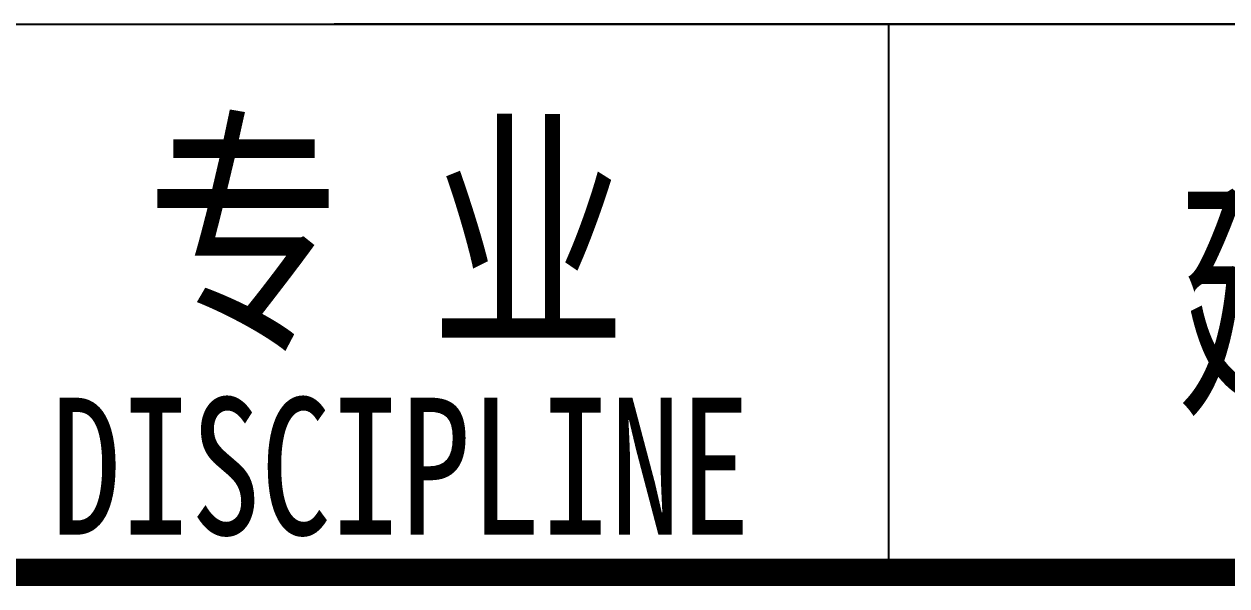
# Model space of a CAD drawing. Extents: x -534 to 560, y 572 to 1344.
# Drawn here: x 505.45 to 533.97, y 727.68 to 741 of the extents above; entities that cross this region are included whole.
import ezdxf

# ---------------------------------------------------------------- set-up
doc = ezdxf.new("R2010")
doc.units = 0
doc.header["$LTSCALE"] = 1000
doc.layers.get('0').update_dxf_attribs({"linetype": 'CONTINUOUS'})
doc.layers.add('TK', color=7, linetype='CONTINUOUS')
doc.layers.add('外轮廓线', color=2, linetype='CONTINUOUS')
doc.styles.add('-宋体', font='', dxfattribs={"width": 0.75})
doc.styles.get('-宋体').set_extended_font_data('SimSun')

# ---------------------------------------------------------------- blocks, each defined once
blk = doc.blocks.new('BFGGFHBDRSGS')
at = {"layer": 'TK'}
for p, q in [((376484, -202637.1), (384484, -202637.1)), ((384484, -202637.1), (381884, -202637.1)), ((382894.8, -202637.1), (382894.8, -203637.1))]:
    blk.add_line(p, q, dxfattribs=at)
at = {"layer": 'TK', "const_width": 50}
blk.add_lwpolyline([(376484, -203637.1), (384484, -203637.1)], dxfattribs=at)
at = {"layer": 'TK', "style": '-宋体', "width": 0.75}
for s, height, p in [('专', 350, (381541.5, -203194.9)), ('业', 350, (382059, -203195.9)), ('建筑', 350, (383418.4, -203314.1)), ('DISCIPLINE', 250, (381367.4, -203568.7))]:
    blk.add_text(s, height=height, dxfattribs=at).set_placement(p)
blk = doc.blocks.new('A$C37B82D5D')
at = {"xscale": 1.25, "yscale": 1.25, "zscale": 1.25}
blk.add_blockref('BFGGFHBDRSGS', (-376730, 269546.9), dxfattribs=at)

msp = doc.modelspace()

# ---------------------------------------------------------------- block references
at = {"layer": '外轮廓线', "ltscale": 0.03, "xscale": 0.01040000000011787, "yscale": 0.01040000000011787, "zscale": 0.01040000000024591}
msp.add_blockref('A$C37B82D5D', (-533.694, 571.998), dxfattribs=at)

doc.saveas('drawing.dxf')
